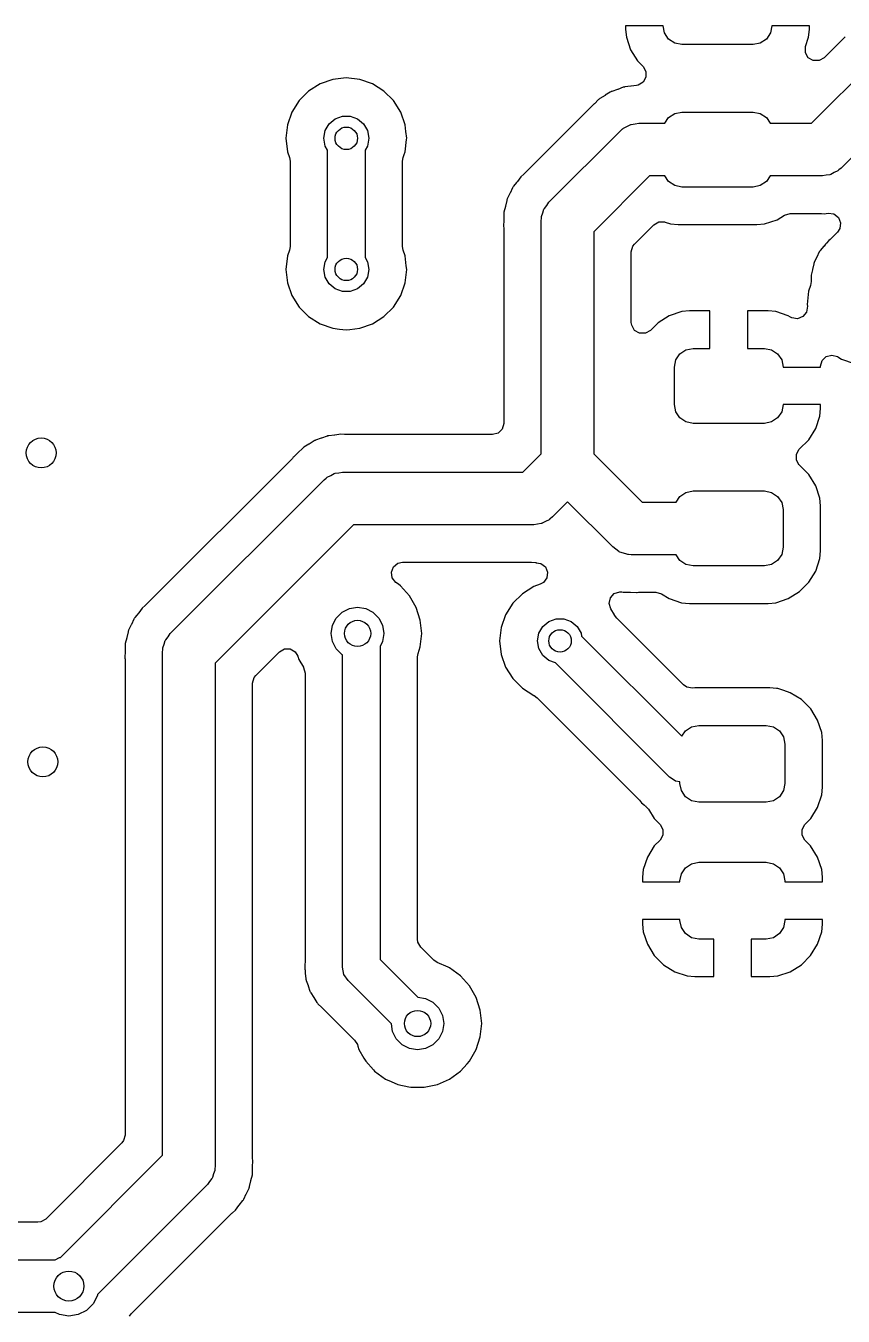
# Model space of a CAD drawing. Extents: x 44 to 146, y -87 to -25.
# Drawn here: x 106.33 to 117.23, y -58.95 to -41.75 of the extents above; entities that cross this region are included whole.
import ezdxf

# ---------------------------------------------------------------- set-up
doc = ezdxf.new("R2010")
doc.units = 0
doc.layers.add('BLACK', color=7, linetype='CONTINUOUS')

msp = doc.modelspace()

# ---------------------------------------------------------------- linework, layer by layer
at = {"layer": 'BLACK', "linetype": 'CONTINUOUS'}
for p, q in [((114.825, -41.75), (114.325001, -41.75)), ((114.325001, -41.75), (114.325001, -41.799973)), ((114.84403, -41.845671), (114.825, -41.75)), ((116.275, -41.75), (116.25597, -41.845671)), ((116.775, -41.75), (116.275, -41.75)), ((116.775, -41.799979), (116.775, -41.75)), ((114.325001, -41.799973), (114.335494, -41.902696)), ((114.335494, -41.902696), (114.390642, -42.069121)), ((114.898223, -41.926777), (114.84403, -41.845671)), ((114.979329, -41.98097), (114.898223, -41.926777)), ((116.201777, -41.926777), (116.120671, -41.98097)), ((116.25597, -41.845671), (116.201777, -41.926777)), ((116.724369, -42.023817), (116.764506, -41.902694)), ((116.764506, -41.902694), (116.764507, -41.902688)), ((116.764507, -41.902688), (116.774999, -41.799989)), ((116.774999, -41.799989), (116.775, -41.799979)), ((117.251413, -41.895797), (116.971165, -42.176045)), ((114.390642, -42.069121), (114.48268, -42.21834)), ((115.075, -42), (114.979329, -41.98097)), ((116.025, -42), (115.075, -42)), ((116.120671, -41.98097), (116.025, -42)), ((116.721883, -42.032122), (116.724369, -42.023817)), ((116.721883, -42.10925), (116.721883, -42.032122)), ((116.760447, -42.176045), (116.721883, -42.10925)), ((114.48268, -42.21834), (114.556855, -42.292515)), ((114.556855, -42.292515), (114.595419, -42.35931)), ((116.827242, -42.214609), (116.760447, -42.176045)), ((116.805026, -43.05), (117.672513, -42.182513)), ((116.90437, -42.214609), (116.827242, -42.214609)), ((116.971165, -42.176045), (116.90437, -42.214609)), ((110.420747, -42.464631), (110.250477, -42.524211)), ((110.599999, -42.444435), (110.420747, -42.464631)), ((110.600001, -42.444435), (110.599999, -42.444435)), ((110.779253, -42.464631), (110.600001, -42.444435)), ((110.779254, -42.464631), (110.779253, -42.464631)), ((110.779255, -42.464632), (110.779254, -42.464631)), ((110.949522, -42.524211), (110.779255, -42.464632)), ((114.595419, -42.436438), (114.556855, -42.503233)), ((114.595419, -42.35931), (114.595419, -42.436438)), ((110.097738, -42.620184), (109.970184, -42.747738)), ((110.250477, -42.524211), (110.097738, -42.620184)), ((111.102262, -42.620184), (110.949522, -42.524211)), ((111.229816, -42.747738), (111.102262, -42.620184)), ((114.119885, -42.633567), (114.053378, -42.676076)), ((114.127125, -42.629976), (114.119885, -42.633567)), ((114.133393, -42.626832), (114.127068, -42.629862)), ((114.127068, -42.629862), (114.127125, -42.629976)), ((114.133447, -42.626947), (114.133393, -42.626832)), ((114.140772, -42.623558), (114.133447, -42.626947)), ((114.215616, -42.598338), (114.140772, -42.623558)), ((114.219415, -42.597), (114.215616, -42.598338)), ((114.293529, -42.569773), (114.219415, -42.597)), ((114.301372, -42.567823), (114.293529, -42.569773)), ((114.308172, -42.566097), (114.301341, -42.567698)), ((114.301341, -42.567698), (114.301372, -42.567823)), ((114.3082, -42.566223), (114.308172, -42.566097)), ((114.316087, -42.564486), (114.3082, -42.566223)), ((114.31609, -42.564486), (114.316087, -42.564486)), ((114.316092, -42.564485), (114.31609, -42.564486)), ((114.316096, -42.564485), (114.316092, -42.564485)), ((114.394625, -42.555943), (114.316096, -42.564485)), ((114.398625, -42.555453), (114.394625, -42.555943)), ((114.471609, -42.54551), (114.398625, -42.555453)), ((114.49006, -42.541797), (114.471609, -42.54551)), ((114.556855, -42.503233), (114.49006, -42.541797)), ((109.970184, -42.747738), (109.874211, -42.900477)), ((111.325789, -42.900478), (111.229816, -42.747738)), ((113.905272, -42.79186), (113.847955, -42.846154)), ((113.90816, -42.789049), (113.905272, -42.79186)), ((113.964011, -42.733199), (113.90816, -42.789049)), ((113.970304, -42.728141), (113.964011, -42.733199)), ((113.97576, -42.723714), (113.970224, -42.728042)), ((113.970224, -42.728042), (113.970304, -42.728141)), ((113.975838, -42.723816), (113.97576, -42.723714)), ((113.982268, -42.718927), (113.975838, -42.723816)), ((114.049955, -42.6782), (113.982268, -42.718927)), ((114.053378, -42.676076), (114.049955, -42.6782)), ((118.064974, -42.78), (117.197487, -43.647487)), ((109.874211, -42.900477), (109.814631, -43.070747)), ((110.370187, -43.057164), (110.45, -42.990192)), ((110.45, -42.990192), (110.547906, -42.954558)), ((110.547906, -42.954558), (110.652094, -42.954558)), ((110.652094, -42.954558), (110.75, -42.990192)), ((110.75, -42.990192), (110.829813, -43.057164)), ((111.385368, -43.070745), (111.325789, -42.900478)), ((113.831415, -42.865794), (112.977326, -43.719883)), ((113.842633, -42.85222), (113.831415, -42.865794)), ((113.842732, -42.852304), (113.842633, -42.85222)), ((113.847955, -42.846154), (113.842732, -42.852304)), ((114.846923, -43.05), (114.898223, -42.973223)), ((114.898223, -42.973223), (114.979329, -42.91903)), ((114.979329, -42.91903), (115.075, -42.9)), ((115.075, -42.9), (116.025, -42.9)), ((116.025, -42.9), (116.120671, -42.91903)), ((116.120671, -42.91903), (116.201777, -42.973223)), ((116.201777, -42.973223), (116.253077, -43.05)), ((109.814631, -43.070747), (109.794435, -43.249998)), ((110.3, -43.25), (110.318092, -43.147394)), ((110.318092, -43.147394), (110.370187, -43.057164)), ((110.829813, -43.057164), (110.881908, -43.147394)), ((110.881908, -43.147394), (110.9, -43.25)), ((111.395466, -43.160372), (111.385368, -43.070745)), ((111.405565, -43.249998), (111.395466, -43.160372)), ((113.302513, -44.102513), (114.252513, -43.152513)), ((114.252513, -43.152513), (114.280118, -43.129131)), ((114.280118, -43.129131), (114.285026, -43.123801)), ((114.285026, -43.123801), (114.288866, -43.121722)), ((114.288866, -43.121722), (114.296623, -43.115153)), ((114.296623, -43.115153), (114.341969, -43.092984)), ((114.341969, -43.092984), (114.386355, -43.068964)), ((114.386355, -43.068964), (114.393565, -43.06776)), ((114.393565, -43.06776), (114.400133, -43.06455)), ((114.400133, -43.06455), (114.450221, -43.058306)), ((114.450221, -43.058306), (114.5, -43.05)), ((114.5, -43.05), (114.846923, -43.05)), ((116.253077, -43.05), (116.805026, -43.05)), ((109.794435, -43.249998), (109.794435, -43.250001)), ((109.794435, -43.250001), (109.814631, -43.429253)), ((110.318092, -43.352606), (110.3, -43.25)), ((110.9, -43.25), (110.881908, -43.352606)), ((111.385368, -43.429255), (111.403875, -43.264998)), ((111.403875, -43.264998), (111.405565, -43.250001)), ((111.405565, -43.250001), (111.405565, -43.249998)), ((109.814631, -43.429253), (109.814632, -43.429256)), ((109.814632, -43.429256), (109.841139, -43.505009)), ((109.841139, -43.505009), (109.8495, -43.554219)), ((110.35, -43.407871), (110.318092, -43.352606)), ((110.35, -44.838928), (110.35, -43.407871)), ((110.881908, -43.352606), (110.85, -43.407871)), ((110.85, -43.407871), (110.85, -44.838928)), ((111.3505, -43.554219), (111.358861, -43.505009)), ((111.358861, -43.505009), (111.372133, -43.467078)), ((111.372133, -43.467078), (111.385368, -43.429255)), ((109.8495, -43.554219), (109.8495, -44.69258)), ((111.3505, -44.69258), (111.3505, -43.554219)), ((117.153377, -43.684847), (117.108026, -43.707017)), ((117.161133, -43.678277), (117.153377, -43.684847)), ((117.164974, -43.676199), (117.161133, -43.678277)), ((117.169881, -43.670868), (117.164974, -43.676199)), ((117.197487, -43.647487), (117.169881, -43.670868)), ((112.868982, -43.839703), (112.829152, -43.889254)), ((112.878655, -43.827667), (112.868982, -43.839703)), ((112.881123, -43.82451), (112.878655, -43.827667)), ((112.928896, -43.761666), (112.881123, -43.82451)), ((112.928904, -43.761658), (112.928896, -43.761666)), ((112.96843, -43.728084), (112.928904, -43.761658)), ((112.977326, -43.719883), (112.96843, -43.728084)), ((114.644974, -43.75), (113.9, -44.494974)), ((114.846923, -43.75), (114.644974, -43.75)), ((114.898223, -43.826777), (114.846923, -43.75)), ((114.979329, -43.88097), (114.898223, -43.826777)), ((116.201777, -43.826777), (116.120671, -43.88097)), ((116.253077, -43.75), (116.201777, -43.826777)), ((116.95, -43.75), (116.253077, -43.75)), ((116.999777, -43.741693), (116.95, -43.75)), ((117.049868, -43.73545), (116.999777, -43.741693)), ((117.056436, -43.732238), (117.049868, -43.73545)), ((117.063645, -43.731036), (117.056436, -43.732238)), ((117.108026, -43.707017), (117.063645, -43.731036)), ((112.782041, -43.984248), (112.746965, -44.054975)), ((112.783782, -43.980614), (112.782041, -43.984248)), ((112.816944, -43.908937), (112.783782, -43.980614)), ((112.821109, -43.902016), (112.816944, -43.908937)), ((112.824697, -43.895987), (112.820999, -43.901949)), ((112.820999, -43.901949), (112.821109, -43.902016)), ((112.824804, -43.896056), (112.824697, -43.895987)), ((112.829152, -43.889254), (112.824804, -43.896056)), ((115.075, -43.9), (114.979329, -43.88097)), ((116.025, -43.9), (115.075, -43.9)), ((116.120671, -43.88097), (116.025, -43.9)), ((112.721377, -44.157854), (112.702315, -44.234506)), ((112.722297, -44.153928), (112.721377, -44.157854)), ((112.739267, -44.076834), (112.722297, -44.153928)), ((112.741847, -44.069178), (112.739267, -44.076834)), ((112.744058, -44.06251), (112.741725, -44.069136)), ((112.741725, -44.069136), (112.741847, -44.069178)), ((112.744181, -44.062555), (112.744058, -44.06251)), ((112.746965, -44.054975), (112.744181, -44.062555)), ((113.22116, -44.24466), (113.235563, -44.196281)), ((113.235563, -44.196281), (113.23981, -44.190332)), ((113.23981, -44.190332), (113.242184, -44.183418)), ((113.242184, -44.183418), (113.273191, -44.143579)), ((113.273191, -44.143579), (113.302513, -44.102513)), ((112.699445, -44.340499), (112.697306, -44.419428)), ((112.6995, -44.336464), (112.699445, -44.340499)), ((112.700373, -44.249479), (112.6995, -44.257507)), ((112.6995, -44.257507), (112.6995, -44.336464)), ((112.701098, -44.242489), (112.700244, -44.249465)), ((112.700244, -44.249465), (112.700373, -44.249479)), ((112.701225, -44.242507), (112.701098, -44.242489)), ((112.702315, -44.234506), (112.701225, -44.242507)), ((113.2, -44.35), (113.202987, -44.313949)), ((113.2, -47.455026), (113.2, -44.35)), ((113.202688, -44.306707), (113.203934, -44.302519)), ((113.202987, -44.313949), (113.202688, -44.306707)), ((113.203934, -44.302519), (113.204774, -44.292392)), ((113.204774, -44.292392), (113.22116, -44.24466)), ((114.699925, -44.402861), (114.766718, -44.364299)), ((114.766718, -44.364299), (114.843846, -44.364299)), ((114.843846, -44.364299), (114.852121, -44.366776)), ((114.852121, -44.366776), (114.922203, -44.389999)), ((116.177797, -44.389999), (116.344334, -44.334814)), ((116.344334, -44.334814), (116.445065, -44.272682)), ((116.445065, -44.272682), (116.518953, -44.250563)), ((116.518953, -44.250563), (116.523286, -44.2505)), ((116.523286, -44.2505), (116.909384, -44.2505)), ((116.909384, -44.2505), (116.921476, -44.250991)), ((116.921476, -44.250991), (116.936901, -44.252248)), ((116.936901, -44.252248), (116.973165, -44.255201)), ((116.973165, -44.255201), (116.973165, -44.2552)), ((116.973165, -44.2552), (116.973167, -44.255201)), ((116.973167, -44.255201), (117.024332, -44.248229)), ((117.024332, -44.248229), (117.100842, -44.25795)), ((117.100842, -44.25795), (117.162244, -44.304624)), ((117.162244, -44.304624), (117.192083, -44.375747)), ((117.192083, -44.375747), (117.182362, -44.45226)), ((112.697306, -44.419428), (112.697963, -44.427488)), ((112.697963, -44.427488), (112.697832, -44.427498)), ((112.697832, -44.427498), (112.6995, -44.445028)), ((112.6995, -44.445028), (112.6995, -47.0505)), ((113.9, -44.494974), (113.9, -47.455025)), ((114.444138, -44.658649), (114.699925, -44.402861)), ((114.922203, -44.389999), (115.024991, -44.4005)), ((115.024991, -44.4005), (116.075008, -44.400499)), ((116.075008, -44.400499), (116.177797, -44.389999)), ((117.149806, -44.501224), (117.066846, -44.584184)), ((117.182362, -44.45226), (117.149806, -44.501224)), ((109.8495, -44.69258), (109.841139, -44.74179)), ((111.358861, -44.74179), (111.3505, -44.69258)), ((114.4005, -44.764005), (114.420462, -44.689505)), ((114.420462, -44.689505), (114.444138, -44.658649)), ((116.96786, -44.688824), (116.919899, -44.745983)), ((116.970589, -44.685475), (116.96786, -44.688824)), ((116.989608, -44.661423), (116.970589, -44.685475)), ((116.992768, -44.658263), (116.989608, -44.661423)), ((117.001531, -44.648698), (116.992768, -44.658263)), ((117.03267, -44.611589), (117.001531, -44.648698)), ((117.050469, -44.598337), (117.03267, -44.611589)), ((117.066846, -44.584184), (117.050469, -44.598337)), ((109.814631, -44.817546), (109.794435, -44.996798)), ((109.814632, -44.817543), (109.814631, -44.817546)), ((109.841139, -44.74179), (109.814632, -44.817543)), ((110.3, -44.9968), (110.318092, -44.894194)), ((110.318092, -44.894194), (110.35, -44.838928)), ((110.85, -44.838928), (110.881908, -44.894194)), ((110.881908, -44.894194), (110.9, -44.9968)), ((111.385367, -44.817543), (111.358861, -44.74179)), ((111.385368, -44.817546), (111.385367, -44.817543)), ((111.40026, -44.94972), (111.385368, -44.817546)), ((114.4005, -45.704122), (114.4005, -44.764005)), ((116.874654, -44.83607), (116.841161, -44.902762)), ((116.87654, -44.832175), (116.874654, -44.83607)), ((116.908088, -44.764523), (116.87654, -44.832175)), ((116.912642, -44.757141), (116.908088, -44.764523)), ((116.914884, -44.753073), (116.912392, -44.756986)), ((116.912392, -44.756986), (116.912642, -44.757141)), ((116.91513, -44.753235), (116.914884, -44.753073)), ((116.919899, -44.745983), (116.91513, -44.753235)), ((109.794435, -44.996798), (109.794435, -44.996801)), ((109.794435, -44.996801), (109.814631, -45.176052)), ((110.318092, -45.099406), (110.3, -44.9968)), ((110.9, -44.9968), (110.881908, -45.099406)), ((111.385368, -45.176055), (111.405565, -44.9968)), ((111.405565, -44.9968), (111.40026, -44.94972)), ((116.817904, -45.000886), (116.800699, -45.073482)), ((116.818841, -44.996658), (116.817904, -45.000886)), ((116.833941, -44.923531), (116.818841, -44.996658)), ((116.836672, -44.915291), (116.833941, -44.923531)), ((116.837912, -44.910818), (116.83639, -44.915197)), ((116.83639, -44.915197), (116.836672, -44.915291)), ((116.838192, -44.91092), (116.837912, -44.910818)), ((116.841161, -44.902762), (116.838192, -44.91092)), ((109.814631, -45.176052), (109.814631, -45.176054)), ((109.814631, -45.176054), (109.814632, -45.176055)), ((109.814632, -45.176055), (109.874211, -45.346322)), ((110.370187, -45.189636), (110.318092, -45.099406)), ((110.45, -45.256608), (110.370187, -45.189636)), ((110.829813, -45.189636), (110.75, -45.256608)), ((110.881908, -45.099406), (110.829813, -45.189636)), ((111.325789, -45.346322), (111.385368, -45.176055)), ((116.792003, -45.21195), (116.765832, -45.286743)), ((116.800301, -45.158407), (116.792003, -45.21195)), ((116.799223, -45.086694), (116.798466, -45.095346)), ((116.798466, -45.095346), (116.800301, -45.158407)), ((116.799396, -45.082064), (116.798925, -45.086668)), ((116.798925, -45.086668), (116.799223, -45.086694)), ((116.799692, -45.082099), (116.799396, -45.082064)), ((116.800699, -45.073482), (116.799692, -45.082099)), ((109.874211, -45.346322), (109.970184, -45.499062)), ((110.547906, -45.292242), (110.45, -45.256608)), ((110.652094, -45.292242), (110.547906, -45.292242)), ((110.75, -45.256608), (110.652094, -45.292242)), ((111.229816, -45.499062), (111.325789, -45.346322)), ((116.765831, -45.286746), (116.745635, -45.465998)), ((116.765832, -45.286743), (116.765831, -45.286746)), ((109.970184, -45.499062), (110.097738, -45.626616)), ((111.102262, -45.626616), (111.229816, -45.499062)), ((115.072303, -45.560494), (114.905878, -45.615642)), ((115.175026, -45.55), (115.072303, -45.560494)), ((115.45, -45.55), (115.175026, -45.55)), ((115.45, -46.05), (115.45, -45.55)), ((116.224989, -45.55), (115.95, -45.55)), ((115.95, -45.55), (115.95, -46.05)), ((116.327688, -45.560492), (116.224989, -45.55)), ((116.327697, -45.560494), (116.327688, -45.560492)), ((116.494122, -45.615642), (116.327697, -45.560494)), ((116.736765, -45.565595), (116.688675, -45.625894)), ((116.748263, -45.489328), (116.736765, -45.565595)), ((116.745635, -45.465998), (116.748263, -45.489328)), ((110.097738, -45.626616), (110.250478, -45.722589)), ((110.250478, -45.722589), (110.420745, -45.782168)), ((110.779255, -45.782168), (110.949522, -45.722589)), ((110.949522, -45.722589), (111.102262, -45.626616)), ((114.405577, -45.742686), (114.4005, -45.704122)), ((114.444141, -45.809481), (114.405577, -45.742686)), ((114.756659, -45.70768), (114.654859, -45.809481)), ((114.905878, -45.615642), (114.756659, -45.70768)), ((116.494125, -45.615644), (116.494122, -45.615642)), ((116.521979, -45.632824), (116.494125, -45.615644)), ((116.540611, -45.642573), (116.521979, -45.632824)), ((116.616878, -45.654071), (116.540611, -45.642573)), ((116.688675, -45.625894), (116.616878, -45.654071)), ((110.420745, -45.782168), (110.510372, -45.792266)), ((110.510372, -45.792266), (110.599999, -45.802365)), ((110.599999, -45.802365), (110.6, -45.802365)), ((110.6, -45.802365), (110.600001, -45.802365)), ((110.600001, -45.802365), (110.644813, -45.797315)), ((110.644813, -45.797315), (110.779255, -45.782168)), ((114.510936, -45.848045), (114.444141, -45.809481)), ((114.588064, -45.848045), (114.510936, -45.848045)), ((114.654859, -45.809481), (114.588064, -45.848045)), ((115.048223, -46.123223), (115.129329, -46.06903)), ((115.129329, -46.06903), (115.225, -46.05)), ((115.225, -46.05), (115.45, -46.05)), ((115.95, -46.05), (116.175, -46.05)), ((116.175, -46.05), (116.270671, -46.06903)), ((116.270671, -46.06903), (116.351777, -46.123223)), ((114.975, -46.3), (114.99403, -46.204329)), ((114.99403, -46.204329), (115.048223, -46.123223)), ((116.351777, -46.123223), (116.40597, -46.204329)), ((116.40597, -46.204329), (116.425, -46.3)), ((116.924999, -46.287535), (116.944961, -46.213035)), ((116.944961, -46.213035), (116.999499, -46.158497)), ((116.999499, -46.158497), (117.073999, -46.138535)), ((117.073999, -46.138535), (117.148499, -46.158497)), ((117.148499, -46.158497), (117.153269, -46.161371)), ((117.153269, -46.161371), (117.201678, -46.191789)), ((117.201678, -46.191789), (117.371945, -46.251368)), ((114.975, -46.8), (114.975, -46.3)), ((116.425, -46.3), (116.924999, -46.3)), ((116.924999, -46.3), (116.924999, -46.287535)), ((114.99403, -46.895671), (114.975, -46.8)), ((115.048223, -46.976777), (114.99403, -46.895671)), ((116.40597, -46.895671), (116.351777, -46.976777)), ((116.425, -46.8), (116.40597, -46.895671)), ((116.925, -46.8), (116.425, -46.8)), ((116.859357, -47.119121), (116.914505, -46.952697)), ((116.914505, -46.952697), (116.914507, -46.952688)), ((116.914507, -46.952688), (116.924999, -46.849989)), ((116.924999, -46.849989), (116.925, -46.849979)), ((116.925, -46.849979), (116.925, -46.8)), ((112.679538, -47.125), (112.625, -47.179538)), ((112.6995, -47.0505), (112.679538, -47.125)), ((115.129329, -47.03097), (115.048223, -46.976777)), ((115.225, -47.05), (115.129329, -47.03097)), ((116.175, -47.05), (115.225, -47.05)), ((116.270671, -47.03097), (116.175, -47.05)), ((116.351777, -46.976777), (116.270671, -47.03097)), ((116.767319, -47.26834), (116.859357, -47.119121)), ((110.169885, -47.283567), (110.103378, -47.326076)), ((110.177125, -47.279976), (110.169885, -47.283567)), ((110.183393, -47.276832), (110.177068, -47.279862)), ((110.177068, -47.279862), (110.177125, -47.279976)), ((110.183447, -47.276947), (110.183393, -47.276832)), ((110.190772, -47.273558), (110.183447, -47.276947)), ((110.265616, -47.248338), (110.190772, -47.273558)), ((110.269415, -47.247), (110.265616, -47.248338)), ((110.343529, -47.219773), (110.269415, -47.247)), ((110.351372, -47.217823), (110.343529, -47.219773)), ((110.358172, -47.216097), (110.351341, -47.217698)), ((110.351341, -47.217698), (110.351372, -47.217823)), ((110.3582, -47.216223), (110.358172, -47.216097)), ((110.366087, -47.214486), (110.3582, -47.216223)), ((110.36609, -47.214486), (110.366087, -47.214486)), ((110.366092, -47.214485), (110.36609, -47.214486)), ((110.366096, -47.214485), (110.366092, -47.214485)), ((110.444625, -47.205943), (110.366096, -47.214485)), ((110.448625, -47.205453), (110.444625, -47.205943)), ((110.52683, -47.194798), (110.448625, -47.205453)), ((110.574181, -47.198654), (110.52683, -47.194798)), ((110.578523, -47.199008), (110.574181, -47.198654)), ((110.590616, -47.1995), (110.578523, -47.199008)), ((112.5505, -47.1995), (110.590616, -47.1995)), ((112.625, -47.179538), (112.5505, -47.1995)), ((116.641373, -47.394287), (116.767319, -47.26834)), ((109.955272, -47.44186), (109.897955, -47.496154)), ((109.95816, -47.439049), (109.955272, -47.44186)), ((110.014011, -47.383199), (109.95816, -47.439049)), ((110.020304, -47.378141), (110.014011, -47.383199)), ((110.02576, -47.373714), (110.020224, -47.378042)), ((110.020224, -47.378042), (110.020304, -47.378141)), ((110.025838, -47.373816), (110.02576, -47.373714)), ((110.032268, -47.368927), (110.025838, -47.373816)), ((110.099955, -47.3282), (110.032268, -47.368927)), ((110.103378, -47.326076), (110.099955, -47.3282)), ((112.955026, -47.7), (113.2, -47.455026)), ((113.9, -47.455025), (114.544975, -48.1)), ((116.602809, -47.461082), (116.641373, -47.394287)), ((116.602809, -47.53821), (116.602809, -47.461082)), ((109.881415, -47.515794), (107.927326, -49.469883)), ((109.892633, -47.50222), (109.881415, -47.515794)), ((109.892732, -47.502304), (109.892633, -47.50222)), ((109.897955, -47.496154), (109.892732, -47.502304)), ((116.641373, -47.605005), (116.602809, -47.53821)), ((116.643656, -47.607288), (116.641373, -47.605005)), ((116.767712, -47.731344), (116.643656, -47.607288)), ((108.252513, -49.852513), (110.302513, -47.802512)), ((110.302513, -47.802512), (110.330118, -47.779132)), ((110.330118, -47.779132), (110.335026, -47.773801)), ((110.335026, -47.773801), (110.338868, -47.771721)), ((110.338868, -47.771721), (110.346624, -47.765153)), ((110.346624, -47.765153), (110.391964, -47.742987)), ((110.391964, -47.742987), (110.436355, -47.718964)), ((110.436355, -47.718964), (110.443565, -47.71776)), ((110.443565, -47.71776), (110.450133, -47.71455)), ((110.450133, -47.71455), (110.500221, -47.708306)), ((110.500221, -47.708306), (110.55, -47.7)), ((110.55, -47.7), (112.955026, -47.7)), ((116.859814, -47.880666), (116.767712, -47.731344)), ((115.048223, -48.023223), (115.129329, -47.96903)), ((115.129329, -47.96903), (115.225, -47.95)), ((115.225, -47.95), (116.175, -47.95)), ((116.175, -47.95), (116.270671, -47.96903)), ((116.270671, -47.96903), (116.351777, -48.023223)), ((116.914999, -48.047203), (116.859814, -47.880666)), ((113.549999, -48.094974), (113.347487, -48.297487)), ((114.152513, -48.697488), (113.549999, -48.094974)), ((114.544975, -48.1), (114.996923, -48.1)), ((114.996923, -48.1), (115.048223, -48.023223)), ((116.351777, -48.023223), (116.40597, -48.104329)), ((116.40597, -48.104329), (116.425, -48.2)), ((116.925499, -48.149992), (116.914999, -48.047203)), ((116.9255, -48.750009), (116.925499, -48.149992)), ((113.303377, -48.334847), (113.258026, -48.357017)), ((113.311133, -48.328277), (113.303377, -48.334847)), ((113.314974, -48.326199), (113.311133, -48.328277)), ((113.319881, -48.320868), (113.314974, -48.326199)), ((113.347487, -48.297487), (113.319881, -48.320868)), ((116.425, -48.2), (116.425, -48.7)), ((110.694975, -48.4), (108.85, -50.244974)), ((113.1, -48.4), (110.694975, -48.4)), ((113.149777, -48.391693), (113.1, -48.4)), ((113.199868, -48.38545), (113.149777, -48.391693)), ((113.206436, -48.382238), (113.199868, -48.38545)), ((113.213645, -48.381036), (113.206436, -48.382238)), ((113.258026, -48.357017), (113.213645, -48.381036)), ((114.193583, -48.726811), (114.152513, -48.697488)), ((114.233418, -48.757816), (114.193583, -48.726811)), ((114.240333, -48.76019), (114.233418, -48.757816)), ((114.246282, -48.764437), (114.240333, -48.76019)), ((114.294653, -48.778837), (114.246282, -48.764437)), ((114.342392, -48.795226), (114.294653, -48.778837)), ((114.35252, -48.796065), (114.342392, -48.795226)), ((114.356708, -48.797312), (114.35252, -48.796065)), ((114.363949, -48.797012), (114.356708, -48.797312)), ((114.4, -48.8), (114.363949, -48.797012)), ((114.996923, -48.8), (114.4, -48.8)), ((115.048223, -48.876777), (114.996923, -48.8)), ((116.40597, -48.795671), (116.351777, -48.876777)), ((116.425, -48.7), (116.40597, -48.795671)), ((116.914999, -48.852797), (116.9255, -48.750009)), ((111.200473, -49.033925), (111.228114, -48.961919)), ((111.228114, -48.961919), (111.288054, -48.913381)), ((111.288054, -48.913381), (111.348657, -48.9005)), ((111.348657, -48.9005), (113.059384, -48.9005)), ((113.059384, -48.9005), (113.071476, -48.900991)), ((113.071476, -48.900991), (113.123167, -48.905201)), ((113.123167, -48.905201), (113.123168, -48.9052)), ((113.123168, -48.9052), (113.12317, -48.905201)), ((113.12317, -48.905201), (113.131248, -48.904983)), ((113.131248, -48.904983), (113.13133, -48.908045)), ((113.13133, -48.908045), (113.192808, -48.915845)), ((113.192808, -48.915845), (113.254218, -48.962509)), ((113.254218, -48.962509), (113.284068, -49.033627)), ((115.129329, -48.93097), (115.048223, -48.876777)), ((115.225, -48.95), (115.129329, -48.93097)), ((116.175, -48.95), (115.225, -48.95)), ((116.270671, -48.93097), (116.175, -48.95)), ((116.351777, -48.876777), (116.270671, -48.93097)), ((116.767712, -49.168656), (116.859814, -49.019334)), ((116.859814, -49.019334), (116.914999, -48.852797)), ((111.212538, -49.110103), (111.200473, -49.033925)), ((111.261075, -49.170041), (111.212538, -49.110103)), ((111.294613, -49.194409), (111.261075, -49.170041)), ((111.322231, -49.214475), (111.294613, -49.194409)), ((113.185649, -49.194408), (113.100478, -49.224211)), ((113.227697, -49.171552), (113.185649, -49.194408)), ((113.274361, -49.110142), (113.227697, -49.171552)), ((113.284068, -49.033627), (113.274361, -49.110142)), ((116.643656, -49.292712), (116.767712, -49.168656)), ((111.441856, -49.34733), (111.322231, -49.214475)), ((111.441858, -49.347334), (111.441856, -49.34733)), ((111.441859, -49.347335), (111.441858, -49.347334)), ((111.53125, -49.502165), (111.441859, -49.347335)), ((112.947738, -49.320184), (112.820184, -49.447738)), ((113.100476, -49.224212), (112.947738, -49.320184)), ((113.100478, -49.224211), (113.100476, -49.224211)), ((113.100476, -49.224211), (113.100476, -49.224212)), ((114.12133, -49.373781), (114.17379, -49.317242)), ((114.17379, -49.317242), (114.247492, -49.294507)), ((114.247492, -49.294507), (114.276382, -49.297498)), ((114.276382, -49.297498), (114.276506, -49.296594)), ((114.276506, -49.296594), (114.292517, -49.298776)), ((114.292517, -49.298776), (114.292499, -49.298904)), ((114.292499, -49.298904), (114.299458, -49.299756)), ((114.299458, -49.299756), (114.299473, -49.299627)), ((114.299473, -49.299627), (114.307499, -49.3005)), ((114.307499, -49.3005), (114.307503, -49.3005)), ((114.307503, -49.3005), (114.386466, -49.3005)), ((114.386466, -49.3005), (114.390501, -49.300555)), ((114.390501, -49.300555), (114.469427, -49.302693)), ((114.469427, -49.302693), (114.469428, -49.302692)), ((114.469428, -49.302692), (114.469433, -49.302693)), ((114.469433, -49.302693), (114.469437, -49.302692)), ((114.469437, -49.302692), (114.477486, -49.302037)), ((114.477486, -49.302037), (114.477496, -49.302166)), ((114.477496, -49.302166), (114.495029, -49.3005)), ((114.495029, -49.3005), (114.726714, -49.3005)), ((114.726714, -49.3005), (114.801214, -49.320462)), ((114.801214, -49.320462), (114.804925, -49.322677)), ((114.804925, -49.322677), (114.905666, -49.384814)), ((116.494334, -49.384814), (116.643656, -49.292712)), ((107.878896, -49.511666), (107.831123, -49.57451)), ((107.878904, -49.511658), (107.878896, -49.511666)), ((107.91843, -49.478084), (107.878904, -49.511658)), ((107.927326, -49.469883), (107.91843, -49.478084)), ((110.544275, -49.566844), (110.641844, -49.51713)), ((110.641844, -49.51713), (110.75, -49.5)), ((110.75, -49.5), (110.858156, -49.51713)), ((110.858156, -49.51713), (110.955725, -49.566844)), ((111.586497, -49.672197), (111.53125, -49.502165)), ((112.820184, -49.447738), (112.724211, -49.600477)), ((114.104168, -49.448975), (114.12133, -49.373781)), ((114.126902, -49.522675), (114.104168, -49.448975)), ((114.175789, -49.600478), (114.126902, -49.522675)), ((114.905666, -49.384814), (115.072203, -49.439999)), ((115.072203, -49.439999), (115.174991, -49.4505)), ((115.174991, -49.4505), (116.225008, -49.450499)), ((116.225008, -49.450499), (116.327797, -49.439999)), ((116.327797, -49.439999), (116.494334, -49.384814)), ((107.766944, -49.658937), (107.733782, -49.730614)), ((107.771109, -49.652016), (107.766944, -49.658937)), ((107.774697, -49.645987), (107.770999, -49.651949)), ((107.770999, -49.651949), (107.771109, -49.652016)), ((107.774804, -49.646056), (107.774697, -49.645987)), ((107.779152, -49.639254), (107.774804, -49.646056)), ((107.807039, -49.604561), (107.779152, -49.639254)), ((107.828655, -49.577667), (107.807039, -49.604561)), ((107.831123, -49.57451), (107.828655, -49.577667)), ((110.41713, -49.741844), (110.466844, -49.644275)), ((110.466844, -49.644275), (110.544275, -49.566844)), ((110.955725, -49.566844), (111.033156, -49.644275)), ((111.033156, -49.644275), (111.08287, -49.741844)), ((111.605185, -49.85), (111.586497, -49.672197)), ((112.724211, -49.600477), (112.664631, -49.770747)), ((113.220187, -49.757164), (113.3, -49.690192)), ((113.3, -49.690192), (113.397906, -49.654558)), ((113.397906, -49.654558), (113.502094, -49.654558)), ((113.502094, -49.654558), (113.6, -49.690192)), ((113.6, -49.690192), (113.679813, -49.757164)), ((114.17579, -49.600482), (114.175789, -49.600478)), ((114.177755, -49.604561), (114.17579, -49.600482)), ((114.206642, -49.645274), (114.177755, -49.604561)), ((115.096381, -50.535013), (114.206642, -49.645274)), ((107.689267, -49.826834), (107.672297, -49.903928)), ((107.691847, -49.819178), (107.689267, -49.826834)), ((107.694058, -49.81251), (107.691725, -49.819136)), ((107.691725, -49.819136), (107.691847, -49.819178)), ((107.694181, -49.812555), (107.694058, -49.81251)), ((107.696965, -49.804975), (107.694181, -49.812555)), ((107.732041, -49.734248), (107.696965, -49.804975)), ((107.733782, -49.730614), (107.732041, -49.734248)), ((108.223191, -49.893579), (108.252513, -49.852513)), ((110.4, -49.85), (110.41713, -49.741844)), ((110.41713, -49.958156), (110.4, -49.85)), ((111.08287, -49.741844), (111.1, -49.85)), ((111.1, -49.85), (111.08287, -49.958156)), ((111.586497, -50.027803), (111.605185, -49.85)), ((112.664631, -49.770747), (112.644435, -49.949998)), ((113.15, -49.95), (113.168092, -49.847394)), ((113.168092, -49.847394), (113.220187, -49.757164)), ((113.679813, -49.757164), (113.731908, -49.847394)), ((113.731908, -49.847394), (113.738535, -49.884981)), ((107.650373, -49.999479), (107.6495, -50.007507)), ((107.6495, -50.007507), (107.6495, -50.086464)), ((107.651098, -49.992489), (107.650244, -49.999465)), ((107.650244, -49.999465), (107.650373, -49.999479)), ((107.651225, -49.992507), (107.651098, -49.992489)), ((107.652315, -49.984506), (107.651225, -49.992507)), ((107.671377, -49.907854), (107.652315, -49.984506)), ((107.672297, -49.903928), (107.671377, -49.907854)), ((108.152688, -50.056707), (108.153934, -50.052519)), ((108.153934, -50.052519), (108.154774, -50.042392)), ((108.154774, -50.042392), (108.17116, -49.99466)), ((108.17116, -49.99466), (108.185563, -49.946281)), ((108.185563, -49.946281), (108.18981, -49.940332)), ((108.18981, -49.940332), (108.192184, -49.933418)), ((108.192184, -49.933418), (108.223191, -49.893579)), ((110.466844, -50.055725), (110.41713, -49.958156)), ((110.544275, -50.133156), (110.466844, -50.055725)), ((111.08287, -49.958156), (111.05, -50.022666)), ((111.05, -50.022666), (111.05, -54.196446)), ((111.557793, -50.116143), (111.586497, -50.027803)), ((112.644435, -49.949998), (112.644435, -49.950001)), ((112.644435, -49.950001), (112.664631, -50.129252)), ((113.168092, -50.052606), (113.15, -49.95)), ((113.220187, -50.142836), (113.168092, -50.052606)), ((113.738535, -49.884981), (115.074578, -51.221025)), ((107.649445, -50.090499), (107.647306, -50.169428)), ((107.647306, -50.169428), (107.647963, -50.177488)), ((107.647963, -50.177488), (107.647832, -50.177498)), ((107.647832, -50.177498), (107.6495, -50.195028)), ((107.6495, -50.086464), (107.649445, -50.090499)), ((107.6495, -50.195028), (107.6495, -56.535993)), ((108.15, -50.1), (108.152987, -50.063949)), ((108.15, -56.805025), (108.15, -50.1)), ((108.152987, -50.063949), (108.152688, -50.056707)), ((109.394137, -50.408649), (109.707606, -50.095181)), ((109.707606, -50.095181), (109.774398, -50.056619)), ((109.774398, -50.056619), (109.851526, -50.056619)), ((109.851526, -50.056619), (109.918321, -50.095183)), ((109.918321, -50.095183), (109.954668, -50.154497)), ((109.954668, -50.154497), (109.96875, -50.197835)), ((109.96875, -50.197835), (110.027459, -50.299522)), ((110.55, -50.136073), (110.544275, -50.133156)), ((110.55, -54.3), (110.55, -50.136073)), ((111.5505, -50.162187), (111.557793, -50.116143)), ((111.5505, -53.6625), (111.5505, -50.162187)), ((112.664631, -50.129252), (112.664631, -50.129254)), ((112.664631, -50.129254), (112.664632, -50.129255)), ((112.664632, -50.129255), (112.724211, -50.299522)), ((113.3, -50.209808), (113.220187, -50.142836)), ((113.388444, -50.241998), (113.3, -50.209808)), ((108.85, -50.244974), (108.85, -56.95)), ((110.027459, -50.299522), (110.029538, -50.303122)), ((110.029538, -50.303122), (110.0495, -50.377622)), ((110.0495, -50.377622), (110.0495, -54.234472)), ((112.724211, -50.299522), (112.820184, -50.452262)), ((114.91072, -51.764273), (113.388444, -50.241998)), ((109.3505, -50.514005), (109.370462, -50.439505)), ((109.3505, -56.854972), (109.3505, -50.514005)), ((109.370462, -50.439505), (109.394137, -50.408649)), ((112.820184, -50.452262), (112.947738, -50.579816)), ((115.140736, -50.565594), (115.096381, -50.535013)), ((115.216879, -50.577883), (115.140736, -50.565594)), ((112.947738, -50.579816), (113.100478, -50.675789)), ((113.100478, -50.675789), (113.100481, -50.67579)), ((113.100481, -50.67579), (113.104559, -50.677754)), ((113.104559, -50.677754), (113.145273, -50.706641)), ((113.145273, -50.706641), (114.510484, -52.071852)), ((115.249991, -50.574501), (115.216879, -50.577883)), ((115.249993, -50.5745), (115.249991, -50.574501)), ((116.250004, -50.5745), (115.249993, -50.5745)), ((116.250009, -50.5745), (116.250004, -50.5745)), ((116.335665, -50.58325), (116.250009, -50.5745)), ((116.352798, -50.585001), (116.335665, -50.58325)), ((116.436065, -50.612593), (116.352798, -50.585001)), ((116.519334, -50.640186), (116.436065, -50.612593)), ((116.668656, -50.732288), (116.519334, -50.640186)), ((116.792712, -50.856344), (116.668656, -50.732288)), ((116.884814, -51.005666), (116.792712, -50.856344)), ((115.204329, -51.09403), (115.3, -51.075)), ((115.3, -51.075), (116.2, -51.075)), ((116.2, -51.075), (116.295671, -51.09403)), ((116.939999, -51.172203), (116.884814, -51.005666)), ((115.074578, -51.221025), (115.123223, -51.148223)), ((115.123223, -51.148223), (115.204329, -51.09403)), ((116.295671, -51.09403), (116.376777, -51.148223)), ((116.376777, -51.148223), (116.43097, -51.229329)), ((116.43097, -51.229329), (116.45, -51.325)), ((116.950499, -51.274992), (116.939999, -51.172203)), ((116.45, -51.325), (116.45, -51.85)), ((116.9505, -51.900009), (116.950499, -51.274992)), ((114.910723, -51.764277), (114.91072, -51.764273)), ((114.974048, -51.806589), (114.910723, -51.764277)), ((114.991829, -51.81847), (114.974048, -51.806589)), ((115.05, -51.830041), (114.991829, -51.81847)), ((115.05, -51.85), (115.05, -51.830041)), ((115.06903, -51.945671), (115.05, -51.85)), ((115.123223, -52.026777), (115.06903, -51.945671)), ((116.43097, -51.945671), (116.376777, -52.026777)), ((116.45, -51.85), (116.43097, -51.945671)), ((116.939999, -52.002797), (116.9505, -51.900009)), ((114.510484, -52.071852), (114.524635, -52.088227)), ((114.524635, -52.088227), (114.53789, -52.10603)), ((114.53789, -52.10603), (114.537891, -52.106031)), ((114.537891, -52.106031), (114.537892, -52.106032)), ((114.537892, -52.106032), (114.574993, -52.137163)), ((115.204329, -52.08097), (115.123223, -52.026777)), ((115.3, -52.1), (115.204329, -52.08097)), ((116.2, -52.1), (115.3, -52.1)), ((116.295671, -52.08097), (116.2, -52.1)), ((116.376777, -52.026777), (116.295671, -52.08097)), ((116.884814, -52.169334), (116.939999, -52.002797)), ((114.574993, -52.137163), (114.584577, -52.145945)), ((114.584577, -52.145945), (114.587723, -52.149091)), ((114.587723, -52.149091), (114.596347, -52.15591)), ((114.596347, -52.15591), (114.63075, -52.194568)), ((114.63075, -52.194568), (114.707288, -52.318656)), ((116.792712, -52.318656), (116.884814, -52.169334)), ((114.707288, -52.318656), (114.783627, -52.394995)), ((114.783627, -52.394995), (114.822191, -52.46179)), ((114.822191, -52.46179), (114.822191, -52.538918)), ((116.677809, -52.46179), (116.716373, -52.394995)), ((116.677809, -52.538918), (116.677809, -52.46179)), ((116.716373, -52.394995), (116.752902, -52.358466)), ((116.752902, -52.358466), (116.792712, -52.318656)), ((114.783627, -52.605713), (114.70768, -52.681659)), ((114.822191, -52.538918), (114.783627, -52.605713)), ((116.716373, -52.605713), (116.677809, -52.538918)), ((116.792319, -52.681659), (116.716373, -52.605713)), ((114.70768, -52.681659), (114.615642, -52.830878)), ((116.884357, -52.830878), (116.792319, -52.681659)), ((114.615642, -52.830878), (114.560494, -52.997302)), ((115.06903, -53.054329), (115.123223, -52.973223)), ((115.123223, -52.973223), (115.204329, -52.91903)), ((115.204329, -52.91903), (115.3, -52.9)), ((115.3, -52.9), (116.2, -52.9)), ((116.2, -52.9), (116.295671, -52.91903)), ((116.295671, -52.91903), (116.376777, -52.973223)), ((116.376777, -52.973223), (116.43097, -53.054329)), ((116.939505, -52.997303), (116.884357, -52.830878)), ((114.560492, -52.997311), (114.55, -53.10001)), ((114.55, -53.10001), (114.55, -53.1625)), ((114.560494, -52.997302), (114.560492, -52.997311)), ((115.05, -53.15), (115.06903, -53.054329)), ((115.05, -53.1625), (115.05, -53.15)), ((116.43097, -53.054329), (116.45, -53.15)), ((116.45, -53.15), (116.45, -53.1625)), ((116.949999, -53.100026), (116.939505, -52.997303)), ((116.949999, -53.1625), (116.949999, -53.100026)), ((114.55, -53.1625), (115.05, -53.1625)), ((116.45, -53.1625), (116.949999, -53.1625)), ((111.5505, -53.927414), (111.5505, -53.6625)), ((115.05, -53.6625), (114.550001, -53.6625)), ((114.550001, -53.6625), (114.550001, -53.724973)), ((115.05, -53.675), (115.05, -53.6625)), ((116.95, -53.6625), (116.45, -53.6625)), ((116.45, -53.6625), (116.45, -53.675)), ((116.95, -53.724979), (116.95, -53.6625)), ((114.550001, -53.724973), (114.560494, -53.827696)), ((114.560494, -53.827696), (114.615642, -53.994121)), ((115.06903, -53.770671), (115.05, -53.675)), ((115.123223, -53.851777), (115.06903, -53.770671)), ((116.43097, -53.770671), (116.376777, -53.851777)), ((116.45, -53.675), (116.43097, -53.770671)), ((116.884357, -53.994121), (116.939505, -53.827697)), ((116.939505, -53.827697), (116.939507, -53.827688)), ((116.939507, -53.827688), (116.949999, -53.724989)), ((116.949999, -53.724989), (116.95, -53.724979)), ((111.555577, -53.965978), (111.5505, -53.927414)), ((111.594141, -54.032773), (111.555577, -53.965978)), ((114.615642, -53.994121), (114.70768, -54.14334)), ((115.204329, -53.90597), (115.123223, -53.851777)), ((115.3, -53.925), (115.204329, -53.90597)), ((115.5, -53.925), (115.3, -53.925)), ((115.5, -54.424999), (115.5, -53.925)), ((116.2, -53.925), (116, -53.925)), ((116, -53.925), (116, -54.424999)), ((116.295671, -53.90597), (116.2, -53.925)), ((116.376777, -53.851777), (116.295671, -53.90597)), ((116.792319, -54.14334), (116.884357, -53.994121)), ((111.765488, -54.20412), (111.594141, -54.032773)), ((114.70768, -54.14334), (114.831659, -54.267319)), ((116.66834, -54.267319), (116.792319, -54.14334)), ((110.045824, -54.270427), (110.044711, -54.278023)), ((110.044711, -54.278023), (110.045354, -54.285368)), ((110.045354, -54.285368), (110.048933, -54.326283)), ((110.047927, -54.256067), (110.045824, -54.270427)), ((110.0495, -54.234472), (110.047927, -54.256067)), ((110.048933, -54.326283), (110.0495, -54.339268)), ((110.0495, -54.343709), (110.049499, -54.343709)), ((110.049499, -54.343709), (110.053055, -54.374131)), ((110.0495, -54.339268), (110.0495, -54.343709)), ((110.56903, -54.395671), (110.55, -54.3)), ((111.05, -54.196446), (111.554222, -54.700668)), ((111.810243, -54.234879), (111.765488, -54.20412)), ((111.957628, -54.300499), (111.810243, -54.234879)), ((111.977593, -54.309388), (111.957628, -54.300499)), ((112.120597, -54.413288), (111.977593, -54.309388)), ((114.831659, -54.267319), (114.980878, -54.359357)), ((116.519121, -54.359357), (116.66834, -54.267319)), ((110.053055, -54.374131), (110.053495, -54.378438)), ((110.053495, -54.378438), (110.06, -54.452798)), ((110.06, -54.452798), (110.061754, -54.461288)), ((110.061754, -54.461288), (110.061465, -54.461347)), ((110.061465, -54.461347), (110.062471, -54.465888)), ((110.062471, -54.465888), (110.06276, -54.46582)), ((110.06276, -54.46582), (110.064759, -54.474258)), ((110.064759, -54.474258), (110.09028, -54.544377)), ((110.623223, -54.476777), (110.56903, -54.395671)), ((111.200668, -55.054222), (110.623223, -54.476777)), ((112.122231, -54.414475), (112.120597, -54.413288)), ((112.241856, -54.54733), (112.122231, -54.414475)), ((114.980878, -54.359357), (115.147302, -54.414505)), ((115.147302, -54.414505), (115.147311, -54.414507)), ((115.147311, -54.414507), (115.250015, -54.424999)), ((115.250015, -54.424999), (115.5, -54.424999)), ((116, -54.424999), (116.249974, -54.424999)), ((116.249974, -54.424999), (116.352696, -54.414505)), ((116.352696, -54.414505), (116.519121, -54.359357)), ((110.09028, -54.544377), (110.091701, -54.548466)), ((110.091701, -54.548466), (110.115185, -54.619333)), ((110.115185, -54.619333), (110.118852, -54.627197)), ((110.118852, -54.627197), (110.118584, -54.627321)), ((110.118584, -54.627321), (110.120603, -54.631493)), ((110.120603, -54.631493), (110.120867, -54.631361)), ((110.120867, -54.631361), (110.124761, -54.639115)), ((110.124761, -54.639115), (110.165772, -54.701469)), ((112.241858, -54.547334), (112.241856, -54.54733)), ((112.241859, -54.547335), (112.241858, -54.547334)), ((112.33125, -54.702165), (112.241859, -54.547335)), ((110.165772, -54.701469), (110.1681, -54.705123)), ((110.1681, -54.705123), (110.20729, -54.768659)), ((110.20729, -54.768659), (110.212672, -54.775466)), ((110.212672, -54.775466), (110.212439, -54.775649)), ((110.212439, -54.775649), (110.215368, -54.779245)), ((110.215368, -54.779245), (110.215597, -54.779054)), ((110.215597, -54.779054), (110.221173, -54.785699)), ((110.221173, -54.785699), (110.275426, -54.836884)), ((110.275426, -54.836884), (110.278536, -54.839904)), ((110.278536, -54.839904), (110.710862, -55.27223)), ((111.554222, -54.700668), (111.658156, -54.71713)), ((111.658156, -54.71713), (111.755725, -54.766844)), ((111.755725, -54.766844), (111.833156, -54.844275)), ((111.833156, -54.844275), (111.88287, -54.941844)), ((112.386497, -54.872197), (112.33125, -54.702165)), ((111.88287, -54.941844), (111.9, -55.05)), ((112.405185, -55.05), (112.386497, -54.872197)), ((111.21713, -55.158156), (111.200668, -55.054222)), ((111.266844, -55.255725), (111.21713, -55.158156)), ((111.88287, -55.158156), (111.833156, -55.255725)), ((111.9, -55.05), (111.88287, -55.158156)), ((112.386497, -55.227803), (112.405185, -55.05)), ((110.710862, -55.27223), (110.74721, -55.331544)), ((110.74721, -55.331544), (110.753369, -55.350499)), ((110.753369, -55.350499), (110.76875, -55.397835)), ((111.344275, -55.333156), (111.266844, -55.255725)), ((111.441844, -55.38287), (111.344275, -55.333156)), ((111.55, -55.4), (111.441844, -55.38287)), ((111.658156, -55.38287), (111.55, -55.4)), ((111.755725, -55.333156), (111.658156, -55.38287)), ((111.833156, -55.255725), (111.755725, -55.333156)), ((112.33125, -55.397835), (112.386497, -55.227803)), ((110.76875, -55.397835), (110.835225, -55.512974)), ((110.835225, -55.512974), (110.858143, -55.552668)), ((110.858143, -55.552668), (110.960506, -55.666353)), ((112.210951, -55.586992), (112.241856, -55.552669)), ((112.241856, -55.552669), (112.241857, -55.552667)), ((112.241857, -55.552667), (112.241859, -55.552665)), ((112.241859, -55.552665), (112.33125, -55.397835)), ((110.960506, -55.666353), (110.97777, -55.685526)), ((110.97777, -55.685526), (111.122407, -55.790612)), ((111.977593, -55.790612), (112.12223, -55.685526)), ((112.12223, -55.685526), (112.210951, -55.586992)), ((111.122407, -55.790612), (111.122409, -55.790613)), ((111.122409, -55.790613), (111.122411, -55.790614)), ((111.122411, -55.790614), (111.198301, -55.824402)), ((111.198301, -55.824402), (111.285733, -55.863329)), ((111.285733, -55.863329), (111.434525, -55.894955)), ((111.434525, -55.894955), (111.460608, -55.9005)), ((111.460608, -55.9005), (111.460609, -55.9005)), ((111.460609, -55.9005), (111.639392, -55.9005)), ((111.639392, -55.9005), (111.662089, -55.895675)), ((111.662089, -55.895675), (111.814267, -55.863329)), ((111.814267, -55.863329), (111.977593, -55.790612)), ((107.6495, -56.535993), (107.629538, -56.610493)), ((107.605859, -56.641352), (106.591352, -57.655859)), ((107.629538, -56.610493), (107.605859, -56.641352)), ((106.787153, -58.167872), (108.15, -56.805025)), ((109.352166, -56.872504), (109.3505, -56.854972)), ((109.350555, -56.959498), (109.352693, -56.880573)), ((109.352037, -56.872515), (109.352166, -56.872504)), ((109.352693, -56.880573), (109.352037, -56.872515)), ((108.814437, -57.103718), (108.81019, -57.109666)), ((108.828837, -57.055346), (108.814437, -57.103718)), ((108.845226, -57.007608), (108.828837, -57.055346)), ((108.846065, -56.997479), (108.845226, -57.007608)), ((108.847312, -56.993292), (108.846065, -56.997479)), ((108.85, -56.95), (108.847012, -56.98605)), ((108.847012, -56.98605), (108.847312, -56.993292)), ((109.328614, -57.142169), (109.347684, -57.065494)), ((109.347684, -57.065486), (109.348776, -57.057483)), ((109.347684, -57.065494), (109.347684, -57.065486)), ((109.348776, -57.057483), (109.348904, -57.0575)), ((109.348904, -57.0575), (109.349756, -57.050545)), ((109.349626, -57.050531), (109.3505, -57.042494)), ((109.349756, -57.050545), (109.349626, -57.050531)), ((109.3505, -56.963533), (109.350555, -56.959498)), ((109.3505, -57.042494), (109.3505, -56.963533)), ((108.747488, -57.197487), (107.282127, -58.662846)), ((108.776811, -57.156416), (108.747488, -57.197487)), ((108.807816, -57.116582), (108.776811, -57.156416)), ((108.81019, -57.109666), (108.807816, -57.116582)), ((109.267928, -57.315809), (109.303037, -57.245021)), ((109.303037, -57.245021), (109.303038, -57.245017)), ((109.303038, -57.245017), (109.305825, -57.237432)), ((109.305825, -57.237432), (109.305949, -57.237477)), ((109.305949, -57.237477), (109.308273, -57.230875)), ((109.308149, -57.230833), (109.31073, -57.223171)), ((109.308273, -57.230875), (109.308149, -57.230833)), ((109.310729, -57.223171), (109.310732, -57.223167)), ((109.31073, -57.223171), (109.310729, -57.223171)), ((109.310732, -57.223167), (109.327719, -57.145989)), ((109.327719, -57.145989), (109.328614, -57.142169)), ((109.171338, -57.472336), (109.220842, -57.410753)), ((109.220842, -57.410753), (109.220846, -57.410744)), ((109.220846, -57.410744), (109.225196, -57.403941)), ((109.225196, -57.403941), (109.225307, -57.404012)), ((109.225307, -57.404012), (109.229, -57.398058)), ((109.228887, -57.39799), (109.233051, -57.391068)), ((109.229, -57.398058), (109.228887, -57.39799)), ((109.233051, -57.391067), (109.233054, -57.391064)), ((109.233051, -57.391068), (109.233051, -57.391067)), ((109.233054, -57.391064), (109.266224, -57.319364)), ((109.266224, -57.319364), (109.267928, -57.315809)), ((107.731037, -58.92175), (109.07268, -57.580106)), ((109.07268, -57.580106), (109.081554, -57.571926)), ((109.081554, -57.571926), (109.1211, -57.538337)), ((109.1211, -57.538337), (109.168906, -57.475447)), ((109.168906, -57.475447), (109.171338, -57.472336)), ((106.485993, -57.6995), (106.196685, -57.6995)), ((106.524557, -57.694423), (106.485993, -57.6995)), ((106.591352, -57.655859), (106.524557, -57.694423)), ((103.494974, -58.2), (106.716685, -58.2)), ((106.716685, -58.2), (106.776393, -58.169577)), ((106.776393, -58.169577), (106.787153, -58.167872)), ((107.223607, -58.785114), (107.135114, -58.873607)), ((107.280423, -58.673607), (107.223607, -58.785114)), ((107.282127, -58.662846), (107.280423, -58.673607)), ((106.716685, -58.9), (103.35, -58.9)), ((106.776393, -58.930423), (106.716685, -58.9)), ((106.9, -58.95), (106.776393, -58.930423)), ((107.023607, -58.930423), (106.9, -58.95)), ((107.135114, -58.873607), (107.023607, -58.930423)), ((107.707367, -58.952598), (107.731037, -58.92175))]:
    msp.add_line(p, q, dxfattribs=at)
at = {"layer": 'BLACK'}
for centre, radius in [((110.6, -43.25), 0.15), ((110.6, -44.9968), 0.15), ((106.5308, -47.444), 0.2), ((110.75, -49.85), 0.175), ((113.45, -49.95), 0.15), ((106.553, -51.562), 0.2), ((111.55, -55.05), 0.175), ((106.9, -58.55), 0.2)]:
    msp.add_circle(centre, radius, dxfattribs=at)

doc.saveas('drawing.dxf')
